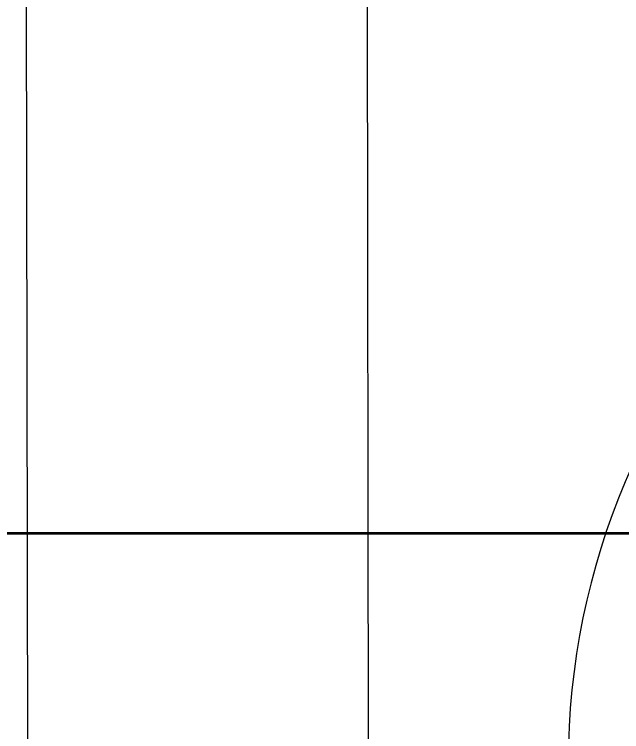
# Model space of a CAD drawing. Header units: inches. Extents: x -246178 to 57169, y -29325 to 19878.
# Drawn here: x 41474.4 to 41650.3, y -11457.5 to -11249.5 of the extents above; entities that cross this region are included whole.
import ezdxf

# ---------------------------------------------------------------- set-up
doc = ezdxf.new("R2010")
doc.units = ezdxf.units.IN
doc.header["$LTSCALE"] = 25
doc.header["$MEASUREMENT"] = 0
doc.linetypes.add('DASHDOT', pattern=[25.4, 12.7, -6.35, 0, -6.35])
doc.layers.get('0').update_dxf_attribs({"color": 8})
for name, color, linetype, lineweight in [('00-Ground Floor$0$72_EGR_BASE_TEXT', 252, 'Continuous', 5), ('00-Ground Floor$0$LOADING', 253, 'Continuous', 5), ('E-LITE-CLNG-CNDT', 6, 'DASHDOT', 35)]:
    doc.layers.add(name, color=color, linetype=linetype, lineweight=lineweight)
doc.styles.add('00-Ground Floor$0$SIMPLEX', font='SIMPLEX.shx', dxfattribs={"height": 150})

# ---------------------------------------------------------------- blocks, each defined once
blk = doc.blocks.new('00-Ground Floor$0$HF10037-P')
blk.add_circle((0.21605, -0.1014), 0.21)
blk = doc.blocks.new('00-Ground Floor$0$workstation')
at = {"layer": '00-Ground Floor$0$LOADING'}
for p, q in [((2854.35, -994.87, 0), (2854.249, -1055.87, 0)), ((2844.457, -1004.883, 0), (2844.383, -1049.883, 0))]:
    blk.add_line(p, q, dxfattribs=at)
blk = doc.blocks.new('00-Ground Floor$0$A$Ce9e1c4c3')
at = {"color": 254, "linetype": 'Continuous'}
blk.add_line((-59002.87, -11400), (-55142.47, -11400), dxfattribs=at)
blk = doc.blocks.new('00-Ground Floor')
at = {"color": 254}
blk.add_blockref('00-Ground Floor$0$A$Ce9e1c4c3', (100000, 0), dxfattribs=at)
at = {"layer": '00-Ground Floor$0$LOADING', "rotation": 180}
for name, p, xscale, yscale, zscale in [('00-Ground Floor$0$workstation', (13034.07, -21731.53, 0), -10, 10, 10), ('00-Ground Floor$0$HF10037-P', (41628.82, -11568.24, 0), -1000, 1000, 1000)]:
    blk.add_blockref(name, p, dxfattribs=dict(at, xscale=xscale, yscale=yscale, zscale=zscale))
at = {"layer": '00-Ground Floor$0$72_EGR_BASE_TEXT', "insert": (42613.49, -10910.19), "char_height": 150, "width": 3493.2205, "attachment_point": 2, "style": '00-Ground Floor$0$SIMPLEX'}
blk.add_mtext('PULMONARY CONSULTATION / EXAMINATION ROOM', dxfattribs=at)

msp = doc.modelspace()

# ---------------------------------------------------------------- block references
at = {"layer": 'E-LITE-CLNG-CNDT'}
msp.add_blockref('00-Ground Floor', (0, 0), dxfattribs=at)

doc.saveas('drawing.dxf')
